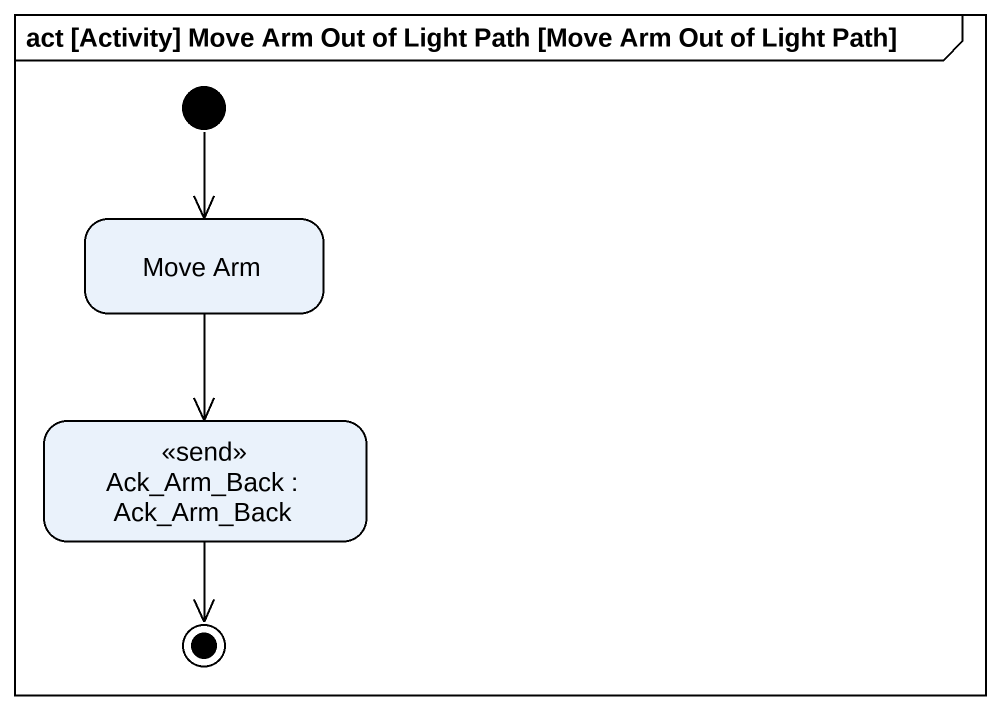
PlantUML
@startuml
mainframe act [Activity] Move Arm Out of Light Path [Move Arm Out of Light Path]
hide empty description
state "Move Arm" as Move_Arm
state "Ack_Arm_Back : Ack_Arm_Back" as Ack_Arm_Back <<send>>
[*] --> Move_Arm
Move_Arm --> Ack_Arm_Back
Ack_Arm_Back --> [*]
@enduml
